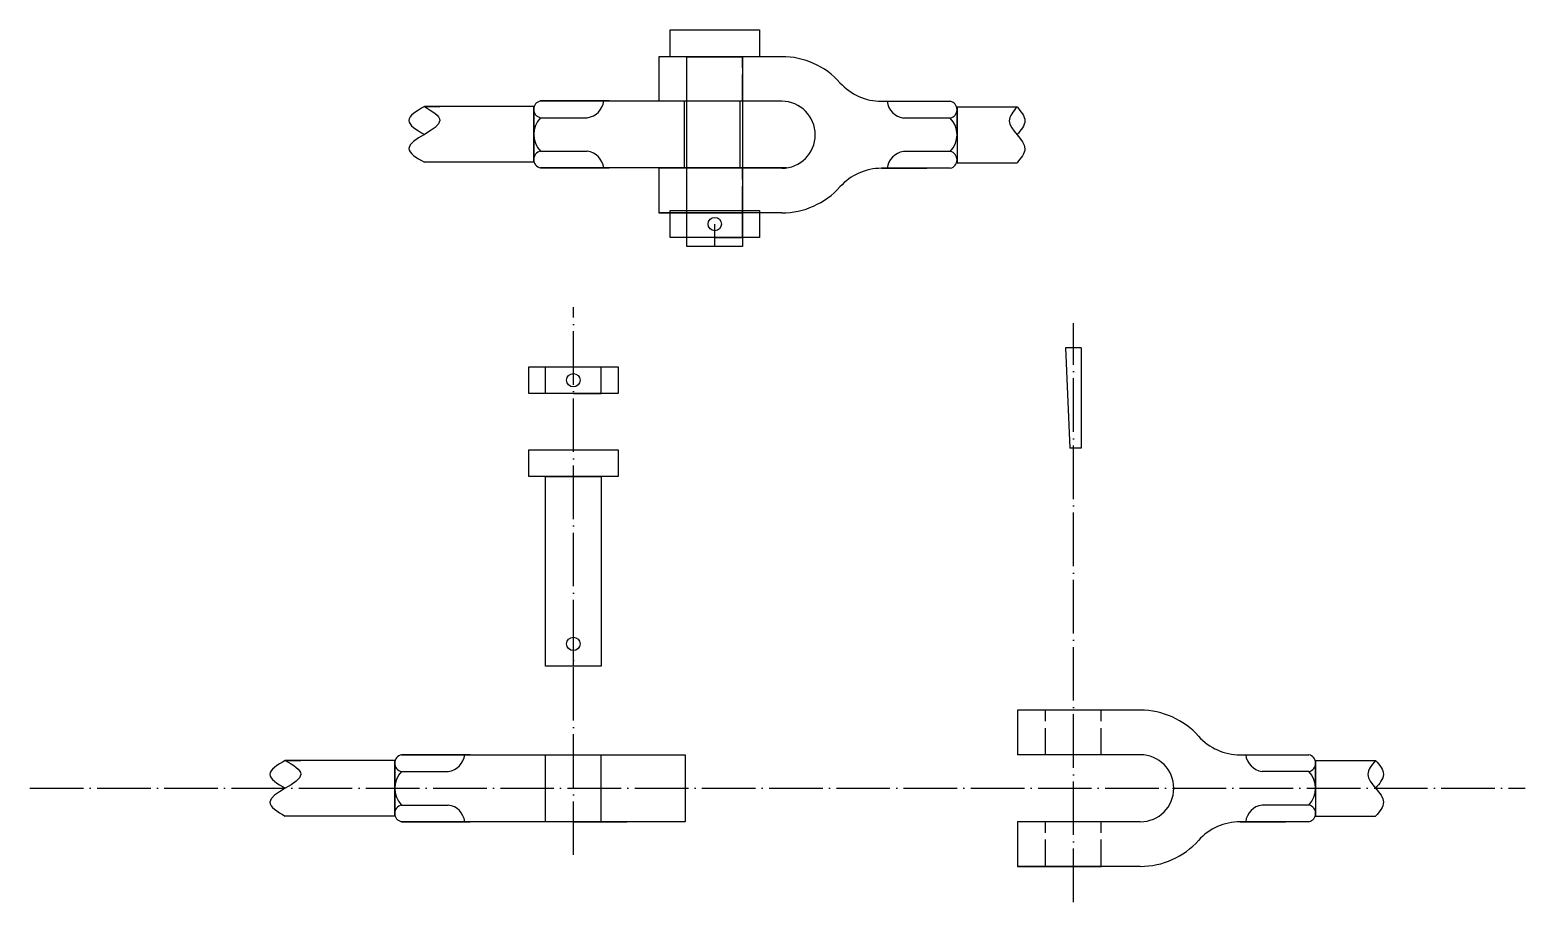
# Model space of a CAD drawing. Header units: millimetres. Extents: x 2487 to 3157, y 1717 to 2107.
import ezdxf

# ---------------------------------------------------------------- set-up
doc = ezdxf.new("R2010")
doc.units = ezdxf.units.MM
doc.linetypes.add('ACAD_ISO02W100', pattern=[15, 12, -3])
doc.linetypes.add('ACAD_ISO04W100', pattern=[30, 24, -3, 0, -3])

msp = doc.modelspace()

# ---------------------------------------------------------------- hatches: boundary and pattern name
at = {"true_color": 0x105689}
h = msp.add_hatch(dxfattribs=at)
h.set_pattern_fill('AR-CONC', color=146)
h.set_pattern_definition([(50, (62.26, 292.97), (182.185, -15.939), [19.05, -209.55]), (355, (62.26, 292.97), (-35.243, 191.057), [15.24, -167.641]), (100.4514, (77.44, 291.64), (146.941, 175.118), [16.19, -178.09]), (46.184, (62.26, 343.77), (271.079, -42.042), [28.575, -314.325]), (96.636, (84.85, 340.26), (237.404, 247.426), [24.285, -267.136]), (351.184, (62.26, 343.77), (237.404, 247.426), [22.86, -251.46]), (21, (87.66, 331.07), (151.6144, -102.265), [19.05, -209.55]), (326, (87.66, 331.07), (61.802, 184.188), [15.24, -167.64]), (71.4514, (100.3, 322.54), (213.416, 81.923), [16.19, -178.09]), (37.5, (62.26, 292.966), (3.0886, 84.555), [0, -165.608, 0, -170.18, 0, -168.275]), (7.5, (62.26, 292.97), (66.8197, 100.1806), [0, -97.028, 0, -161.798, 0, -64.135]), (327.5, (5.615, 292.966), (135.5906, -5.7287), [0, -63.5, 0, -198.12, 0, -262.89]), (317.5, (-19.79, 292.97), (148.129, 25.4265), [0, -82.55, 0, -131.572, 0, -186.69])])
edge = h.paths.add_edge_path()
edge.add_spline(control_points=[(2664.01, 2060.6), (2667.51, 2062.68), (2674.51, 2066.85), (2667.51, 2071.01), (2664.01, 2073.1)], knot_values=[0, 0, 0, 0, 9.384162, 18.768324, 18.768324, 18.768324, 18.768324], degree=3, periodic=0)
edge.add_spline(control_points=[(2664.01, 2073.1), (2660.51, 2071.01), (2653.51, 2066.85), (2660.51, 2062.68), (2664.01, 2060.6)], knot_values=[0, 0, 0, 0, 9.384163, 18.768325, 18.768325, 18.768325, 18.768325], degree=3, periodic=0)
at = {"true_color": 0xf1eb1f}
h = msp.add_hatch(dxfattribs=at)
h.set_pattern_fill('AR-CONC', color=2)
h.set_pattern_definition([(50, (-160.6, 292.8), (182.1847, -15.939), [19.05, -209.55]), (355, (-160.6, 292.8), (-35.243, 191.057), [15.24, -167.641]), (100.4514, (-145.42, 291.48), (146.941, 175.118), [16.19, -178.09]), (46.184, (-160.6, 343.6), (271.079, -42.042), [28.575, -314.325]), (96.6356, (-138, 340.1), (237.404, 247.426), [24.285, -267.136]), (351.184, (-160.6, 343.6), (237.404, 247.426), [22.86, -251.46]), (21, (-135.2, 330.9), (151.6144, -102.265), [19.05, -209.55]), (326, (-135.2, 330.9), (61.802, 184.188), [15.24, -167.64]), (71.4514, (-122.57, 322.38), (213.416, 81.923), [16.19, -178.09]), (37.5, (-160.6, 292.807), (3.0886, 84.555), [0, -165.608, 0, -170.18, 0, -168.275]), (7.5, (-160.6, 292.81), (66.8197, 100.1806), [0, -97.028, 0, -161.798, 0, -64.135]), (327.5, (-217.244, 292.81), (135.5906, -5.7287), [0, -63.5, 0, -198.12, 0, -262.89]), (317.5, (-242.64, 292.81), (148.129, 25.4265), [0, -82.55, 0, -131.572, 0, -186.69])])
edge = h.paths.add_edge_path()
edge.add_spline(control_points=[(2929.43, 2060.48), (2931.2, 2062.55), (2934.73, 2066.68), (2931.22, 2070.85), (2929.47, 2072.94)], knot_values=[0, 0, 0, 0, 7.148484, 14.312375, 14.312375, 14.312375, 14.312375], degree=3, periodic=0)
edge.add_spline(control_points=[(2929.47, 2072.94), (2927.72, 2070.85), (2924.23, 2066.7), (2927.69, 2062.55), (2929.43, 2060.48)], knot_values=[0, 0, 0, 0, 7.162658, 14.272352, 14.272352, 14.272352, 14.272352], degree=3, periodic=0)
at = {"true_color": 0xcd2027}
h = msp.add_hatch(dxfattribs=at)
h.set_pattern_fill('AR-PARQ1', color=242)
h.set_pattern_definition([(90, (196.3, 150.1), (-304.8, 304.8), [304.8, -304.8]), (90, (247.1, 150.1), (-304.8, 304.8), [304.8, -304.8]), (90, (297.9, 150.1), (-304.8, 304.8), [304.8, -304.8]), (90, (348.7, 150.1), (-304.8, 304.8), [304.8, -304.8]), (90, (399.5, 150.1), (-304.8, 304.8), [304.8, -304.8]), (90, (450.3, 150.1), (-304.8, 304.8), [304.8, -304.8]), (90, (501.1, 150.1), (-304.8, 304.8), [304.8, -304.8]), (0, (196.3, 454.9), (304.8, -304.8), [304.8, -304.8]), (0, (196.3, 505.7), (304.8, -304.8), [304.8, -304.8]), (0, (196.3, 556.5), (304.8, -304.8), [304.8, -304.8]), (0, (196.3, 607.3), (304.8, -304.8), [304.8, -304.8]), (0, (196.3, 658.1), (304.8, -304.8), [304.8, -304.8]), (0, (196.3, 708.9), (304.8, -304.8), [304.8, -304.8]), (0, (196.3, 759.7), (304.8, -304.8), [304.8, -304.8])])
h.paths.add_polyline_path([(2774.07, 2014.44), (2781.57, 2014.44), (2781.57, 2026.44), (2774.07, 2026.44)])
h.paths.add_polyline_path([(2806.57, 2014.44), (2814.07, 2014.44), (2814.07, 2026.44), (2806.57, 2026.44)])
h = msp.add_hatch(dxfattribs=at)
h.set_pattern_fill('AR-PARQ1', color=242)
h.set_pattern_definition([(90, (133, 80.15), (-304.8, 304.8), [304.8, -304.8]), (90, (183.8, 80.15), (-304.8, 304.8), [304.8, -304.8]), (90, (234.6, 80.15), (-304.8, 304.8), [304.8, -304.8]), (90, (285.4, 80.15), (-304.8, 304.8), [304.8, -304.8]), (90, (336.2, 80.15), (-304.8, 304.8), [304.8, -304.8]), (90, (387, 80.15), (-304.8, 304.8), [304.8, -304.8]), (90, (437.8, 80.15), (-304.8, 304.8), [304.8, -304.8]), (0, (133, 384.95), (304.8, -304.8), [304.8, -304.8]), (0, (133, 435.75), (304.8, -304.8), [304.8, -304.8]), (0, (133, 486.55), (304.8, -304.8), [304.8, -304.8]), (0, (133, 537.35), (304.8, -304.8), [304.8, -304.8]), (0, (133, 588.15), (304.8, -304.8), [304.8, -304.8]), (0, (133, 638.95), (304.8, -304.8), [304.8, -304.8]), (0, (133, 689.75), (304.8, -304.8), [304.8, -304.8])])
h.paths.add_polyline_path([(2710.75, 1944.48), (2718.25, 1944.48), (2718.25, 1956.48), (2710.75, 1956.48)])
h.paths.add_polyline_path([(2743.25, 1944.48), (2750.75, 1944.48), (2750.75, 1956.48), (2743.25, 1956.48)])
at = {"true_color": 0x105689}
h = msp.add_hatch(dxfattribs=at)
h.set_pattern_fill('AR-CONC', color=146)
edge = h.paths.add_edge_path()
edge.add_spline(control_points=[(2601.75, 1767.63), (2605.25, 1769.71), (2612.25, 1773.88), (2605.25, 1778.05), (2601.75, 1780.13)], knot_values=[0, 0, 0, 0, 9.384162, 18.768324, 18.768324, 18.768324, 18.768324], degree=3, periodic=0)
edge.add_spline(control_points=[(2601.75, 1780.13), (2598.25, 1778.05), (2591.25, 1773.88), (2598.25, 1769.71), (2601.75, 1767.63)], knot_values=[0, 0, 0, 0, 9.384163, 18.768325, 18.768325, 18.768325, 18.768325], degree=3, periodic=0)
at = {"true_color": 0xf1eb1f}
h = msp.add_hatch(dxfattribs=at)
h.set_pattern_fill('AR-CONC', color=2)
edge = h.paths.add_edge_path()
edge.add_spline(control_points=[(3090.03, 1767.68), (3091.81, 1769.74), (3095.33, 1773.88), (3091.83, 1778.04), (3090.07, 1780.13)], knot_values=[0, 0, 0, 0, 7.148484, 14.312375, 14.312375, 14.312375, 14.312375], degree=3, periodic=0)
edge.add_spline(control_points=[(3090.07, 1780.13), (3088.32, 1778.05), (3084.84, 1773.9), (3088.3, 1769.75), (3090.03, 1767.68)], knot_values=[0, 0, 0, 0, 7.162658, 14.272352, 14.272352, 14.272352, 14.272352], degree=3, periodic=0)

# ---------------------------------------------------------------- linework, layer by layer
at = {"color": 2, "true_color": 0xf1eb1f}
for p, q in [((2824.07, 2095.44), (2769.07, 2095.44)), ((2769.07, 2095.44), (2769.07, 2075.44)), ((2781.57, 2095.44), (2806.57, 2095.44)), ((2824.07, 2075.44), (2769.07, 2075.44)), ((2868.79, 2075.44), (2899.58, 2075.44)), ((2872.58, 2075.44), (2899.58, 2075.44)), ((2902.58, 2072.94), (2902.58, 2047.94)), ((2902.58, 2060.44), (2902.58, 2072.94)), ((2902.58, 2072.94), (2902.58, 2047.94)), ((2902.58, 2072.94), (2929.47, 2072.94)), ((2902.58, 2071.69), (2902.58, 2049.19)), ((2902.58, 2071.69), (2902.58, 2067.94)), ((2902.58, 2071.69), (2902.58, 2067.94)), ((2899.58, 2067.94), (2878.58, 2067.94)), ((2902.58, 2060.44), (2902.58, 2047.94)), ((2899.58, 2052.94), (2878.58, 2052.94)), ((2824.07, 2045.44), (2769.07, 2045.44)), ((2769.07, 2045.44), (2769.07, 2025.44)), ((2868.79, 2045.44), (2889.07, 2045.44)), ((2899.58, 2045.44), (2868.79, 2045.44)), ((2899.58, 2045.44), (2872.58, 2045.44)), ((2899.58, 2045.44), (2872.58, 2045.44)), ((2902.58, 2047.94), (2929.47, 2047.94)), ((2824.07, 2025.44), (2769.07, 2025.44)), ((2769.07, 2025.44), (2794.07, 2025.44)), ((2794.07, 2025.44), (2781.57, 2025.44)), ((2781.57, 2025.44), (2806.57, 2025.44)), ((2984.67, 1802.63), (2929.67, 1802.63)), ((2929.67, 1802.63), (2929.67, 1782.63)), ((2984.67, 1782.63), (2929.67, 1782.63)), ((3029.39, 1782.63), (3060.18, 1782.63)), ((3033.18, 1782.63), (3060.18, 1782.63)), ((3060.18, 1775.13), (3039.18, 1775.13)), ((3063.18, 1780.13), (3063.18, 1755.13)), ((3063.18, 1767.63), (3063.18, 1780.13)), ((3063.18, 1780.13), (3063.18, 1755.13)), ((3063.18, 1780.13), (3090.07, 1780.13)), ((3063.18, 1778.88), (3063.18, 1775.13)), ((3063.18, 1778.88), (3063.18, 1756.38)), ((3063.18, 1778.88), (3063.18, 1775.13)), ((3063.18, 1767.63), (3063.18, 1755.13)), ((3060.18, 1760.13), (3039.18, 1760.13)), ((3063.18, 1755.13), (3090.07, 1755.13)), ((2984.67, 1752.63), (2929.67, 1752.63)), ((2929.67, 1752.63), (2929.67, 1732.63)), ((3029.39, 1752.63), (3049.67, 1752.63)), ((3060.18, 1752.63), (3029.39, 1752.63)), ((3060.18, 1752.63), (3033.18, 1752.63)), ((3060.18, 1752.63), (3033.18, 1752.63)), ((2984.67, 1732.63), (2929.67, 1732.63)), ((2929.67, 1732.63), (2954.67, 1732.63)), ((2954.67, 1732.63), (2942.17, 1732.63)), ((2942.17, 1732.63), (2967.17, 1732.63))]:
    msp.add_line(p, q, dxfattribs=at)
at = {"color": 2, "linetype": 'ACAD_ISO02W100', "true_color": 0xf1eb1f}
for p, q in [((2781.57, 2075.44), (2781.57, 2095.44)), ((2806.57, 2075.44), (2806.57, 2095.44)), ((2781.57, 2025.44), (2781.57, 2045.44)), ((2806.57, 2025.44), (2806.57, 2045.44)), ((2942.17, 1782.63), (2942.17, 1802.63)), ((2967.17, 1782.63), (2967.17, 1802.63)), ((2942.17, 1732.63), (2942.17, 1752.63)), ((2967.17, 1732.63), (2967.17, 1752.63))]:
    msp.add_line(p, q, dxfattribs=at)
at = {"color": 146, "true_color": 0x105689}
for p, q in [((2713, 2073.1), (2664.01, 2073.1)), ((2664.01, 2073.1), (2671.01, 2073.1)), ((2713, 2073.1), (2713, 2048.1)), ((2713, 2060.6), (2713, 2073.1)), ((2713, 2073.1), (2713, 2048.1)), ((2713, 2060.6), (2713, 2073.1)), ((2713, 2073.1), (2713, 2048.1)), ((2713, 2071.85), (2713, 2049.35)), ((2713, 2071.85), (2713, 2068.1)), ((2713, 2071.85), (2713, 2068.1)), ((2746.79, 2075.6), (2716, 2075.6)), ((2743, 2075.6), (2716, 2075.6)), ((2780.5, 2045.6), (2780.5, 2075.6)), ((2793, 2075.6), (2793, 2075.6)), ((2793, 2075.6), (2806.57, 2075.6)), ((2805.5, 2045.6), (2805.5, 2075.6)), ((2716, 2068.1), (2737, 2068.1)), ((2713, 2060.6), (2713, 2048.1)), ((2716, 2053.1), (2737, 2053.1)), ((2713, 2048.1), (2664.01, 2048.1)), ((2716, 2045.6), (2746.79, 2045.6)), ((2716, 2045.6), (2743, 2045.6)), ((2716, 2045.6), (2743, 2045.6)), ((2746.79, 2045.6), (2726.51, 2045.6)), ((2793, 2045.6), (2805.5, 2045.6)), ((2826.25, 2045.6), (2818, 2045.6)), ((2684.54, 1782.63), (2653.75, 1782.63)), ((2680.75, 1782.63), (2653.75, 1782.63)), ((2718.25, 1752.63), (2718.25, 1782.63)), ((2730.75, 1782.63), (2730.75, 1782.63)), ((2730.75, 1782.63), (2780.75, 1782.63)), ((2743.25, 1752.63), (2743.25, 1782.63)), ((2780.75, 1782.63), (2780.75, 1752.63)), ((2650.75, 1780.13), (2601.75, 1780.13)), ((2601.75, 1780.13), (2608.75, 1780.13)), ((2650.75, 1780.13), (2650.75, 1755.13)), ((2650.75, 1767.63), (2650.75, 1780.13)), ((2650.75, 1780.13), (2650.75, 1755.13)), ((2650.75, 1767.63), (2650.75, 1780.13)), ((2650.75, 1780.13), (2650.75, 1755.13)), ((2650.75, 1778.88), (2650.75, 1756.38)), ((2650.75, 1778.88), (2650.75, 1775.13)), ((2650.75, 1778.88), (2650.75, 1775.13)), ((2653.75, 1775.13), (2674.75, 1775.13)), ((2650.75, 1767.63), (2650.75, 1755.13)), ((2650.75, 1755.13), (2601.75, 1755.13)), ((2653.75, 1760.13), (2674.75, 1760.13)), ((2653.75, 1752.63), (2684.54, 1752.63)), ((2653.75, 1752.63), (2680.75, 1752.63)), ((2653.75, 1752.63), (2680.75, 1752.63)), ((2684.54, 1752.63), (2664.26, 1752.63)), ((2730.75, 1752.63), (2743.25, 1752.63)), ((2780.75, 1752.63), (2755.75, 1752.63))]:
    msp.add_line(p, q, dxfattribs=at)
at = {"color": 146, "linetype": 'ACAD_ISO04W100', "true_color": 0x105689}
for p, q in [((2793, 2045.6), (2780.5, 2045.6)), ((2793, 2045.6), (2818, 2045.6)), ((2730.75, 1752.63), (2718.25, 1752.63)), ((2730.75, 1752.63), (2755.75, 1752.63))]:
    msp.add_line(p, q, dxfattribs=at)
at = {"color": 242, "true_color": 0xcd2027}
for p, q in [((2781.57, 2014.44), (2781.57, 2026.44)), ((2806.57, 2014.44), (2806.57, 2026.44)), ((2806.57, 2014.44), (2781.57, 2014.44)), ((2794.07, 2014.44), (2806.57, 2014.44)), ((2718.25, 1944.48), (2718.25, 1956.48)), ((2743.25, 1944.48), (2743.25, 1956.48)), ((2743.25, 1944.48), (2718.25, 1944.48)), ((2730.75, 1944.48), (2743.25, 1944.48))]:
    msp.add_line(p, q, dxfattribs=at)
at = {"color": 114, "true_color": 0x139b48}
for p, q in [((2794.07, 2010.44), (2794.07, 2020.44)), ((2730.75, 1822.34), (2730.75, 1832.34))]:
    msp.add_line(p, q, dxfattribs=at)
at = {"linetype": 'ACAD_ISO04W100'}
for p, q in [((2730.75, 1737.75), (2730.75, 1983.22)), ((2954.67, 1716.63), (2954.67, 1975.99)), ((2487.36, 1767.63), (3156.99, 1767.63))]:
    msp.add_line(p, q, dxfattribs=at)
at = {"color": 30, "true_color": 0xf26722}
for p, q in [((2958.17, 1965.04), (2951.17, 1965.04)), ((2951.17, 1965.04), (2953.17, 1920.04)), ((2958.17, 1965.04), (2958.17, 1920.04)), ((2958.17, 1920.04), (2953.17, 1920.04))]:
    msp.add_line(p, q, dxfattribs=at)
at = {"color": 114, "true_color": 0x139b48}
for points in [[(2774.07, 2107.44), (2814.07, 2107.44), (2814.07, 2095.44), (2774.07, 2095.44)], [(2781.57, 2095.44), (2806.57, 2095.44), (2806.57, 2010.44), (2781.57, 2010.44)], [(2710.75, 1919.34), (2750.75, 1919.34), (2750.75, 1907.34), (2710.75, 1907.34)], [(2718.25, 1907.34), (2743.25, 1907.34), (2743.25, 1822.34), (2718.25, 1822.34)]]:
    msp.add_lwpolyline(points, close=True, dxfattribs=at)
at = {"color": 146, "true_color": 0x105689}
for points in [[(2713, 2048.1), (2713, 2073.1)], [(2716, 2075.6), (2818, 2075.6)], [(2818, 2045.6), (2716, 2045.6)], [(2653.75, 1782.63), (2755.75, 1782.63)], [(2650.75, 1755.13), (2650.75, 1780.13)], [(2755.75, 1752.63), (2653.75, 1752.63)]]:
    msp.add_lwpolyline(points, dxfattribs=at)
at = {"color": 242, "true_color": 0xcd2027}
for points in [[(2774.07, 2026.44), (2814.07, 2026.44), (2814.07, 2014.44), (2774.07, 2014.44)], [(2710.75, 1956.48), (2750.75, 1956.48), (2750.75, 1944.48), (2710.75, 1944.48)]]:
    msp.add_lwpolyline(points, close=True, dxfattribs=at)
at = {"color": 114, "true_color": 0x139b48}
for centre in [(2794.07, 2020.44), (2730.75, 1832.34)]:
    msp.add_circle(centre, 3, dxfattribs=at)
at = {"color": 242, "true_color": 0xcd2027}
for centre in [(2794.07, 2020.44), (2730.75, 1950.48)]:
    msp.add_circle(centre, 3, dxfattribs=at)
at = {"color": 2, "true_color": 0xf1eb1f}
for centre, radius, start, end in [((2824.07, 2060.44), 35, 41.81031, 90), ((2868.79, 2100.44), 25, 221.81031, 270), ((2824.07, 2060.44), 15, 270, 90), ((2879.8, 2076.46), 8.61, 186.81149, 261.86591), ((2898.73, 2071.69), 3.84, 282.68038, 77.31962), ((2891.7, 2060.44), 10.88, 316.39719, 43.6028), ((2879.8, 2044.42), 8.61, 98.13409, 173.18851), ((2898.73, 2049.19), 3.84, 282.68038, 77.31962), ((2868.79, 2020.44), 25, 90, 138.18969), ((2824.07, 2060.44), 35, 270, 318.18969), ((2984.67, 1767.63), 35, 41.81031, 90), ((3029.39, 1807.63), 25, 221.81031, 270), ((2984.67, 1767.63), 15, 270, 90), ((3040.4, 1783.65), 8.61, 186.81149, 261.86591), ((3059.34, 1778.88), 3.84, 282.68038, 77.31962), ((3052.3, 1767.63), 10.88, 316.39719, 43.6028), ((3040.4, 1751.61), 8.61, 98.13409, 173.18851), ((3059.34, 1756.38), 3.84, 282.68038, 77.31962), ((3029.39, 1727.63), 25, 90, 138.18969), ((2984.67, 1767.63), 35, 270, 318.18969)]:
    msp.add_arc(centre, radius, start, end, dxfattribs=at)
at = {"color": 146, "true_color": 0x105689}
for centre, radius, start, end in [((2716.85, 2071.85), 3.84, 102.68038, 257.31962), ((2735.78, 2076.62), 8.61, 278.13409, 353.18851), ((2723.88, 2060.6), 10.88, 136.3972, 223.60281), ((2716.85, 2049.35), 3.84, 102.68038, 257.31962), ((2735.78, 2044.58), 8.61, 6.81149, 81.86591), ((2654.59, 1778.88), 3.84, 102.68038, 257.31962), ((2673.53, 1783.65), 8.61, 278.13409, 353.18851), ((2661.62, 1767.63), 10.88, 136.3972, 223.60281), ((2654.59, 1756.38), 3.84, 102.68038, 257.31962), ((2673.53, 1751.61), 8.61, 6.81149, 81.86591)]:
    msp.add_arc(centre, radius, start, end, dxfattribs=at)
for points in [[(2664.01, 2073.1), (2671.01, 2066.85), (2657.01, 2054.35), (2664.01, 2048.1)], [(2664.01, 2073.1), (2657.01, 2066.85), (2664.01, 2060.6)], [(2601.75, 1780.13), (2608.75, 1773.88), (2594.75, 1761.38), (2601.75, 1755.13)], [(2601.75, 1780.13), (2594.75, 1773.88), (2601.75, 1767.63)]]:
    msp.add_spline(points, degree=3, dxfattribs=at)
at = {"color": 2, "true_color": 0xf1eb1f}
for points in [[(2929.47, 2072.94), (2925.97, 2066.69), (2932.97, 2054.19), (2929.47, 2047.94)], [(2929.47, 2072.94), (2932.97, 2066.69), (2929.39, 2060.44)], [(3090.07, 1780.13), (3086.57, 1773.88), (3093.57, 1761.38), (3090.07, 1755.13)], [(3090.07, 1780.13), (3093.57, 1773.88), (3089.99, 1767.63)]]:
    msp.add_spline(points, degree=3, dxfattribs=at)

doc.saveas('drawing.dxf')
